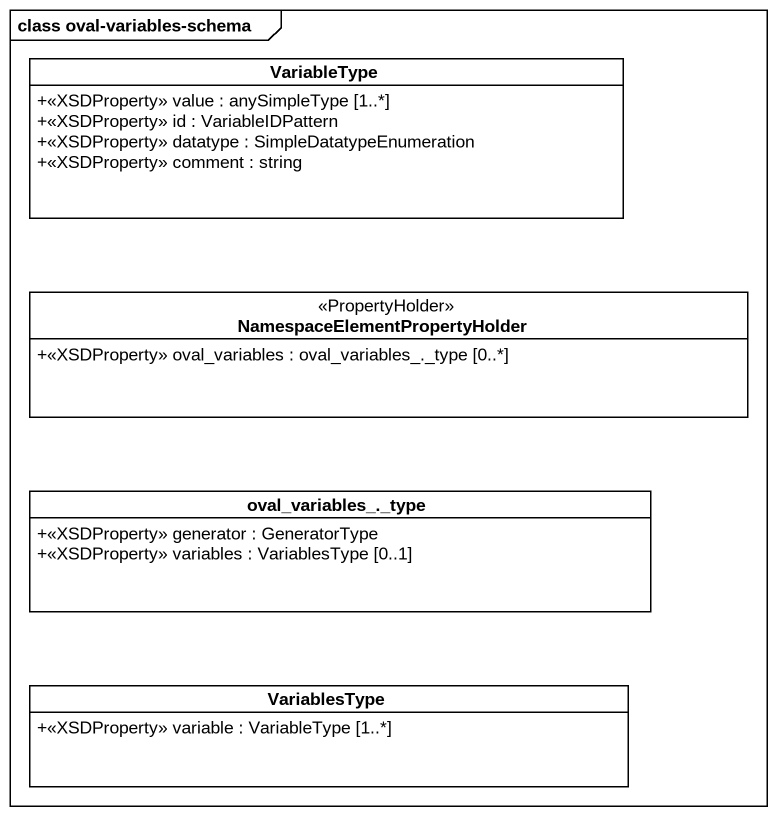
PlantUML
@startuml
mainframe class oval-variables-schema
hide circle
hide empty members
skinparam classAttributeIconSize 0
class VariableType {
  +<<XSDProperty>> value : anySimpleType [1..*]
  +<<XSDProperty>> id : VariableIDPattern
  +<<XSDProperty>> datatype : SimpleDatatypeEnumeration
  +<<XSDProperty>> comment : string
}
class "NamespaceElementPropertyHolder" as NamespaceElementPropertyHold <<PropertyHolder>> {
  +<<XSDProperty>> oval_variables : oval_variables_._type [0..*]
}
class "oval_variables_._type" as oval_variables_type {
  +<<XSDProperty>> generator : GeneratorType
  +<<XSDProperty>> variables : VariablesType [0..1]
}
class VariablesType {
  +<<XSDProperty>> variable : VariableType [1..*]
}
@enduml
